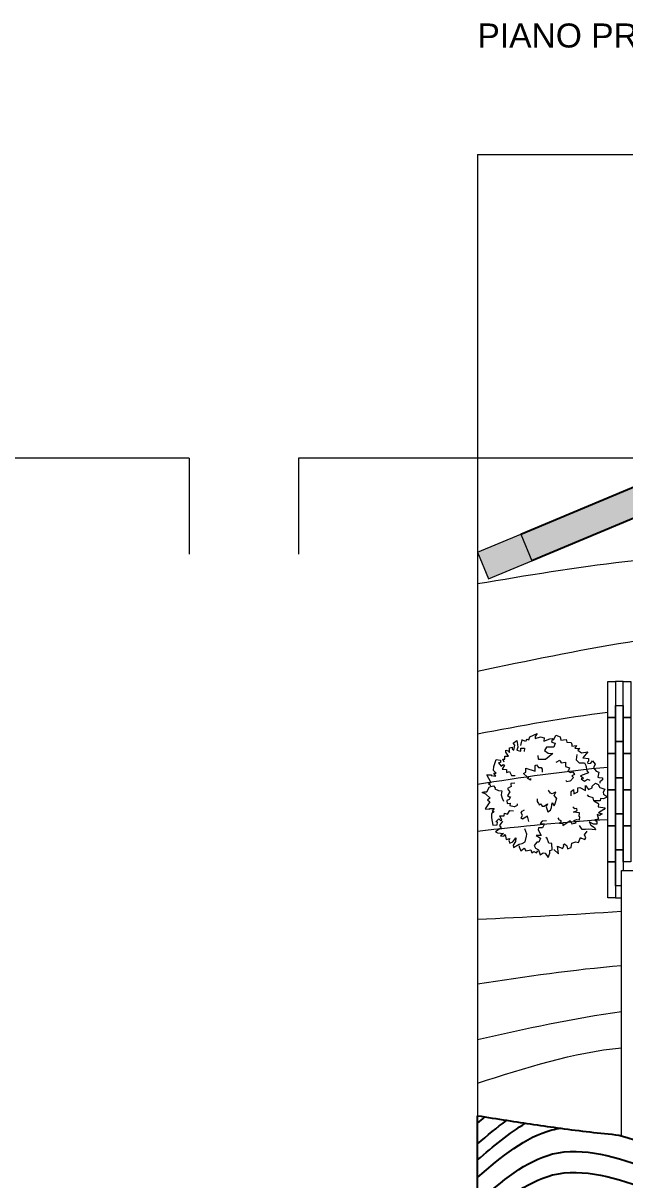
# Model space of a CAD drawing. Header units: millimetres. Extents: x 19901 to 42199, y 14545 to 21214.
# Drawn here: x 25412 to 26664, y 15806 to 18213 of the extents above; entities that cross this region are included whole.
import ezdxf

# ---------------------------------------------------------------- set-up
doc = ezdxf.new("R2010")
doc.units = ezdxf.units.MM
doc.layers.get('0').update_dxf_attribs({"lineweight": 18})
doc.layers.add('acqua', color=140, linetype='Continuous')
for name, color, linetype, lineweight in [('curve di livello', 6, 'Continuous', 18), ('MURO', 1, 'Continuous', 25), ('pavimentazione esterna', 51, 'Continuous', 13), ('SEZIONI_medie_small_section', 2, 'Continuous', 9), ('VEGETAZIONE', 94, 'Continuous', 5), ('VERDE_alberi', 104, 'Continuous', 5), ('vetro', 140, 'Continuous', 15), ('Wall', 7, 'Continuous', 20)]:
    doc.layers.add(name, color=color, linetype=linetype, lineweight=lineweight)
doc.styles.get("Standard").update_dxf_attribs({"font": 'Arial.ttf'})

# ---------------------------------------------------------------- blocks, each defined once
blk = doc.blocks.new('A$C396F796F')
at = {"layer": 'VERDE_alberi'}
for points in [[(-1.246, 3.854), (-1.35, 3.705), (-1.586, 3.82), (-1.668, 3.437)], [(-1.246, 3.854), (-1.122, 3.81), (-1.066, 4.005), (-0.576, 4.226), (-0.702, 4.018), (-0.702, 3.901), (-0.365, 4.005), (-0.127, 3.94), (-0.155, 3.732), (0.238, 3.875), (0.42, 3.901), (0.35, 3.667), (0.602, 3.602), (0.504, 3.341), (0.027, 3.341), (-0.099, 3.107), (0.14, 2.951), (0.448, 2.925), (-0.043, 2.535), (-0.463, 2.535), (-0.491, 2.561), (-0.519, 2.782)], [(0.476, 3.797), (0.63, 4.122), (0.925, 4.005), (0.953, 3.797), (1.318, 3.836), (1.346, 3.667), (1.626, 3.628), (1.682, 3.498), (1.682, 3.406), (1.991, 3.445), (1.864, 3.276), (2.201, 3.25), (2.075, 3.133), (2.31, 2.958)], [(-2.728, 2.349), (-2.813, 2.557), (-2.686, 2.557), (-2.686, 2.739), (-2.448, 2.739), (-2.63, 3.012), (-2.63, 3.129), (-2.476, 3.09), (-2.392, 2.986), (-2.392, 3.299), (-2.21, 3.338), (-2.21, 3.22), (-2.111, 3.129), (-2.027, 3.468), (-2.153, 3.585), (-1.901, 3.767), (-1.873, 3.507), (-1.845, 3.338), (-1.901, 3.129), (-1.635, 3.077), (-1.635, 3.273), (-1.396, 3.273), (-1.424, 3.051)], [(2.31, 2.958), (2.718, 3.036), (2.394, 2.642), (2.764, 2.602), (2.764, 2.422), (2.694, 2.352), (2.714, 2.262), (2.913, 2.292), (3.033, 2.442), (3.203, 2.232), (3.093, 1.983), (3.261, 1.772), (3.44, 1.703), (3.363, 1.373), (3.443, 1.363), (3.673, 1.334), (3.683, 1.204), (3.503, 1.074), (3.502, 0.985)], [(-3.608, 0.808), (-3.762, 0.939), (-3.608, 1.056), (-3.86, 1.524), (-3.552, 1.524), (-3.58, 1.485), (-3.285, 1.446), (-3.398, 1.641), (-3.257, 1.641), (-3.426, 1.81), (-3.398, 2.084), (-3.257, 2.539), (-2.977, 2.487), (-2.977, 2.331), (-3.103, 2.305), (-2.921, 2.097), (-2.795, 2.201), (-2.71, 2.162), (-2.865, 1.901), (-2.584, 1.875), (-2.584, 1.693), (-2.374, 1.745), (-2.248, 1.498), (-2.017, 1.489)], [(0.661, 2.348), (0.888, 2.491), (0.917, 2.432), (0.981, 2.304), (1.254, 2.354), (1.275, 2.248), (1.264, 2.082), (1.52, 1.978), (1.466, 1.805), (1.415, 1.78), (1.586, 1.69), (1.735, 1.736), (1.853, 1.562), (1.671, 1.457), (1.779, 1.365), (1.593, 1.141), (1.543, 1.116), (1.357, 1.081), (1.316, 1.163)], [(1.996, 2.85), (1.968, 2.499), (2.15, 2.317), (2.496, 2.316), (2.594, 2.134), (2.66, 1.8), (2.758, 1.657), (2.25, 1.465), (2.445, 1.315), (2.291, 1.263), (2.511, 1.118), (2.706, 1.241), (2.855, 1.185)], [(-1.019, 1.294), (-1.019, 1.19), (-1.23, 1.32), (-1.132, 1.372), (-1.23, 1.398), (-1.468, 1.619), (-1.314, 1.71), (-1.314, 1.957), (-0.711, 1.762), (-0.711, 2.139), (-0.627, 2.178), (-0.501, 2.009), (-0.318, 2.009), (-0.262, 1.892), (-0.262, 1.71)], [(-3.646, 0.014), (-3.916, 0.275), (-4.155, 0.379), (-4.043, 0.418), (-3.86, 0.418), (-3.678, 0.756), (-3.426, 0.808), (-3.313, 0.691), (-3.341, 0.613), (-3.103, 0.509), (-2.893, 0.483), (-2.921, 0.223), (-2.865, 0.015), (-2.767, -0.18)], [(-2.04, 0.991), (-2.307, 0.973), (-2.296, 0.909), (-2.273, 0.768), (-2.523, 0.647), (-2.478, 0.549), (-2.371, 0.422), (-2.517, 0.186), (-2.371, 0.079), (-2.316, 0.088), (-2.401, -0.084), (-2.548, -0.136), (-2.542, -0.345), (-2.332, -0.324), (-2.366, -0.461), (-2.084, -0.533), (-2.029, -0.524), (-1.857, -0.442), (-1.872, -0.353)], [(1.633, 0.153), (1.633, 0.439), (1.787, 0.582), (1.815, 0.296), (2.068, 0.426), (2.068, 0.686), (2.208, 0.712), (2.572, 0.517), (2.572, 0.842), (2.755, 0.569), (2.993, 0.686), (2.993, 0.803), (3.218, 0.985), (3.4, 0.907), (3.498, 0.712), (3.835, 0.608), (3.708, 0.4), (3.736, 0.27), (4.003, 0.088), (3.736, -0.029), (3.554, -0.016), (3.526, -0.173), (3.105, -0.16), (3.077, 0.023), (2.783, 0.127), (2.699, 0.218)], [(-3.646, 0.014), (-3.812, -0.101), (-3.669, -0.232), (-3.965, -0.675), (-3.658, -0.704), (-3.682, -0.662), (-3.385, -0.652), (-3.515, -0.835), (-3.376, -0.848), (-3.559, -1.001), (-3.558, -1.276), (-3.461, -1.742), (-3.177, -1.717), (-3.162, -1.562), (-3.285, -1.524), (-3.084, -1.334), (-2.968, -1.449), (-2.881, -1.419), (-3.01, -1.145), (-2.728, -1.146), (-2.711, -0.964), (-2.506, -1.036), (-2.357, -0.802), (-2.118, -0.815)], [(-0.584, -0.039), (-0.577, -0.199), (-0.496, -0.331), (-0.445, -0.414), (-0.367, -0.366), (-0.25, -0.508), (-0.132, -0.501), (0.101, -0.358), (-0.006, -0.556), (0.104, -0.883), (0.292, -0.767), (0.344, -0.604), (0.404, -0.303), (0.532, -0.488), (0.592, -0.336), (0.71, 0.017), (0.688, 0.004), (0.53, 0.186), (0.641, 0.403), (0.56, 0.386), (0.405, 0.29), (0.298, 0.34), (0.18, 0.481), (0.151, 0.529)], [(-1.131, -1.513), (-1.214, -1.152), (-1.538, -1.346), (-1.615, -1.294), (-1.535, -1.099), (-1.629, -0.942), (-1.557, -0.834), (-1.401, -0.74)], [(0.773, -1.265), (0.814, -1.331), (0.814, -1.37), (0.968, -1.435), (0.968, -1.539), (0.884, -1.617), (1.094, -1.643), (1.094, -1.76), (1.571, -1.448), (1.669, -1.656), (1.964, -1.604), (1.81, -1.435), (1.992, -1.37), (2.174, -1.396), (2.202, -1.201), (2.146, -1.188), (2.174, -0.94), (1.782, -0.901), (2.02, -0.797), (1.992, -0.654), (1.88, -0.693), (1.782, -0.628), (1.782, -0.55)], [(3.105, -0.16), (3.365, -0.315), (3.421, -0.354), (3.393, -0.549), (3.842, -0.627), (3.758, -0.731), (3.421, -0.939), (3.659, -1.004), (3.477, -1.109), (3.337, -1.057), (3.421, -1.356), (3.183, -1.408), (3.295, -1.499), (3.295, -1.681), (3.084, -1.681), (2.804, -1.538), (2.916, -1.746), (3.155, -1.889), (3.211, -2.045), (2.776, -2.006), (2.566, -2.032), (2.355, -2.032), (2.168, -1.772)], [(-2.842, -1.484), (-2.993, -1.703), (-3.028, -1.762), (-2.921, -1.928), (-3.296, -2.186), (-3.176, -2.246), (-2.783, -2.295), (-2.973, -2.453), (-2.764, -2.472), (-2.658, -2.366), (-2.61, -2.673), (-2.372, -2.621), (-2.436, -2.75), (-2.36, -2.916), (-2.168, -2.828), (-1.973, -2.581), (-1.988, -2.817), (-2.145, -3.047), (-2.131, -3.212), (-1.752, -2.995), (-1.55, -2.931), (-1.359, -2.844), (-1.285, -2.466), (-1.258, -2.325), (-1.379, -1.994)], [(0.031, -1.476), (-0.255, -1.481), (-0.395, -1.637), (-0.109, -1.661), (-0.235, -1.915), (-0.495, -1.92), (-0.518, -2.06), (-0.317, -2.421), (-0.642, -2.427), (-0.366, -2.605), (-0.479, -2.845), (-0.596, -2.847), (-0.775, -3.074), (-0.694, -3.255), (-0.497, -3.35), (-0.387, -3.685), (-0.181, -3.555), (-0.051, -3.581), (0.136, -3.844), (0.249, -3.576), (0.233, -3.394), (0.388, -3.363), (0.368, -2.943), (0.186, -2.918), (0.077, -2.625), (-0.016, -2.543)], [(0.498, -3.332), (0.801, -3.616), (0.737, -3.109), (1.071, -3.272), (1.166, -3.12), (1.144, -3.024), (1.209, -2.958), (1.362, -3.09), (1.384, -3.28), (1.64, -3.193), (1.68, -2.923), (1.934, -2.834), (2.122, -2.871), (2.232, -2.551), (2.305, -2.585), (2.516, -2.682), (2.593, -2.577), (2.51, -2.372), (2.684, -2.133)], [(-1.752, -3.092), (-1.752, -3.164), (-1.641, -3.414), (-1.425, -3.255), (-1.322, -3.426), (-0.992, -3.346), (-0.936, -3.54), (-0.788, -3.46), (-0.617, -3.551), (-0.541, -3.424)]]:
    blk.add_lwpolyline(points, dxfattribs=at)

msp = doc.modelspace()

# ---------------------------------------------------------------- hatches: boundary and pattern name
at = {"layer": 'Wall', "true_color": 0x636466}
h = msp.add_hatch(color=251, dxfattribs=at)
h.dxf.hatch_style = 1
h.paths.add_polyline_path([(26447.7, 17149.1), (26357.7, 17111.5), (26380.9, 17056.1), (26470.8, 17093.8)])
h.paths.add_polyline_path([(26850.5, 17252.8), (26840.1, 17277.6), (26754.4, 17277.6), (26447.7, 17149.1), (26470.8, 17093.8)])
h.paths.add_polyline_path([(26827.3, 17308.1), (26754.4, 17277.6), (26840.1, 17277.6)])
h.paths.add_polyline_path([(26909.7, 17277.6), (26840.1, 17277.6), (26850.5, 17252.8)])
h.paths.add_polyline_path([(27263.8, 17425.8), (27240.6, 17481.2), (26827.3, 17308.1), (26840.1, 17277.6), (26909.7, 17277.6)])
h.paths.add_polyline_path([(27662, 17592.6), (27662, 17592.6), (27638.8, 17647.9), (27240.6, 17481.2), (27263.8, 17425.8)])
h.paths.add_polyline_path([(28226.1, 17828.8), (28203, 17884.1), (27733.6, 17687.6), (27733.6, 17622.6)])
h.paths.add_polyline_path([(27733.6, 17687.6), (27638.8, 17647.9), (27662, 17592.6), (27733.6, 17622.6)])
h.paths.add_polyline_path([(28334.5, 17939.2), (28203, 17884.1), (28226.1, 17828.8), (28357.7, 17883.9)])
h.paths.add_polyline_path([(25309.8, 17939.2), (25178.3, 17884.2), (25201.4, 17828.8), (25333, 17883.9)])
h.paths.add_polyline_path([(25178.3, 17884.2), (25083.3, 17844.4), (25106.5, 17789.1), (25201.4, 17828.8)])
h.paths.add_polyline_path([(25083.3, 17844.4), (24708.9, 17687.6), (24708.9, 17622.6), (25106.5, 17789.1)])
h.paths.add_polyline_path([(24708.9, 17622.6), (24708.9, 17687.6), (24458.7, 17582.9), (24481.9, 17527.5)])
h.paths.add_polyline_path([(24458.7, 17582.9), (24274.2, 17505.6), (24297.3, 17450.2), (24481.9, 17527.5)])
h.paths.add_polyline_path([(23648.2, 17243.4), (23333, 17111.5), (23356.1, 17056.1), (23671.3, 17188.1)])
h.paths.add_polyline_path([(23825.8, 17252.8), (23815.4, 17277.6), (23729.6, 17277.6), (23648.2, 17243.4), (23671.3, 17188.1)])
h.paths.add_polyline_path([(23802.6, 17308.1), (23729.6, 17277.6), (23815.4, 17277.6)])
h.paths.add_polyline_path([(23956.5, 17307.5), (23933.3, 17362.9), (23802.6, 17308.1), (23815.4, 17277.6), (23885, 17277.6)])
h.paths.add_polyline_path([(23885, 17277.6), (23815.4, 17277.6), (23825.8, 17252.8)])
h.paths.add_polyline_path([(24092.7, 17429.6), (23933.3, 17362.9), (23956.5, 17307.5), (24115.9, 17374.2)])

# ---------------------------------------------------------------- linework, layer by layer
for p, q in [((26357.7, 17939.2), (28357.7, 17939.2)), ((26357.7, 17939.2), (26357.7, 17046.3)), ((26357.7, 17046.3), (26357.7, 16864.5)), ((26357.7, 16864.4), (26357.6, 16733.7)), ((26357.6, 16733.7), (26357.6, 16599.4)), ((26357.6, 16599.4), (26357.6, 16471.9)), ((26357.6, 16471.9), (26357.6, 16347.9)), ((26357.6, 16347.9), (26357.6, 16213.6)), ((26357.6, 16213.6), (26357.6, 16098.1)), ((26357.6, 16098.1), (26357.6, 16006.9)), ((26357.6, 16006.9), (26357.7, 15939.2))]:
    msp.add_line(p, q)
at = {"layer": 'acqua'}
msp.add_line((26358, 15617.2), (26357.7, 15939.2), dxfattribs=at)
for centre, radius, start, end in [((30301.4, 40706.2), 25079, 260.95259, 261.09313), ((27302.8, 21556), 5695.4, 261.0672, 262.2103), ((26937.9, 18891.5), 3006.1, 262.2182, 264.5471)]:
    msp.add_arc(centre, radius, start, end, dxfattribs=at)
for points in [[(26357.7, 15923.7), (26362.9, 15928.1), (26368, 15932.4), (26373.2, 15936.8)], [(26357.8, 15880.7), (26377.8, 15897.9), (26398, 15914.8), (26418.5, 15929.6)], [(26357.8, 15847.1), (26391.2, 15875.6), (26423.8, 15903.6), (26457.8, 15923.6)]]:
    msp.add_open_spline(points, degree=3, dxfattribs=at)
for points, knots in [([(26652.2, 15899), (26743.2, 15873.1), (26950.1, 15767.1), (27251, 16037.3), (27536.2, 15758.8), (27719.6, 15877.9), (27772.7, 15900.6)], [332.204834, 332.204834, 332.204834, 332.204834, 613.855116, 927.042642, 1318.144685, 1489.112968, 1489.112968, 1489.112968, 1489.112968]), ([(26357.8, 15810.8), (26407.7, 15853.5), (26463.3, 15900.6), (26524.7, 15912.3), (26530.9, 15913.1)], [2.341674, 2.341674, 2.341674, 2.341674, 185.90905, 206.411504, 206.411504, 206.411504, 206.411504]), ([(26357.9, 15759.3), (26408.4, 15802.6), (26575.1, 15945.3), (26907.2, 15677.1), (27252.7, 15987.4), (27566.6, 15680.9), (27860.2, 15946.2), (27990.6, 15788.5), (28072.1, 15756.2)], [0.234676, 0.234676, 0.234676, 0.234676, 185.90905, 613.855116, 927.042642, 1318.144685, 1576.900583, 1826.872542, 1826.872542, 1826.872542, 1826.872542]), ([(26357.9, 15715.7), (26408.4, 15758.9), (26575.2, 15901.5), (26907.2, 15633.4), (27252.7, 15943.6), (27566.6, 15637.2), (27861.2, 15903.4), (27992.3, 15742.7), (28075.4, 15711.2)], [0.314982, 0.314982, 0.314982, 0.314982, 185.90905, 613.855116, 927.042642, 1318.144685, 1576.900583, 1830.222935, 1830.222935, 1830.222935, 1830.222935])]:
    msp.add_open_spline(points, degree=3, knots=knots, dxfattribs=at)
at = {"layer": 'curve di livello'}
msp.add_open_spline([(26357.7, 17046.3), (26562.2, 17080.7), (26770.1, 17115.6), (26977.9, 17105.7), (26981.2, 17105.6)], degree=3, knots=[0, 0, 0, 0, 616.486041, 626.504857, 626.504857, 626.504857, 626.504857], dxfattribs=at)
for points in [[(26357.7, 16864.5), (26566.4, 16907.8), (26775.1, 16951.2), (26981.2, 16957.7)], [(26357.6, 16733.7), (26448.4, 16751), (26539.2, 16768.4), (26629.2, 16778.6)], [(26357.6, 16629.1), (26448.3, 16643), (26538.9, 16656.9), (26629.2, 16664.7)], [(26357.6, 16531.6), (26448.3, 16541.3), (26538.9, 16551), (26629.2, 16555.9)], [(26357.6, 16347.9), (26457.7, 16352.9), (26557.7, 16357.9), (26657.7, 16364.7)], [(26357.6, 16213.6), (26457.5, 16228.7), (26557.4, 16243.8), (26657.7, 16251.6)], [(26357.6, 16098.1), (26457.6, 16120.2), (26557.6, 16142.2), (26657.7, 16156.1)], [(26357.6, 16006.9), (26457.5, 16039), (26557.3, 16071.1), (26657.7, 16080.5)]]:
    msp.add_open_spline(points, degree=3, dxfattribs=at)
at = {"layer": 'MURO'}
for p, q in [((26447.7, 17149.1), (26827.3, 17308.1)), ((26850.5, 17252.8), (26470.8, 17093.8))]:
    msp.add_line(p, q, dxfattribs=at)
at = {"layer": 'pavimentazione esterna'}
for p, q in [((26661.2, 16842.6), (26645.2, 16842.6)), ((26645.2, 16392.6), (26657.7, 16392.6))]:
    msp.add_line(p, q, dxfattribs=at)
for points in [[(26629.2, 16842.6), (26645.2, 16842.6), (26645.2, 16767.6), (26629.2, 16767.6), (26629.2, 16842.6)], [(26661.2, 16842.6), (26677.2, 16842.6), (26677.2, 16767.6), (26661.2, 16767.6), (26661.2, 16842.6)], [(26645.2, 16792.6), (26661.2, 16792.6), (26661.2, 16717.6), (26645.2, 16717.6), (26645.2, 16792.6)], [(26629.2, 16767.6), (26645.2, 16767.6), (26645.2, 16692.6), (26629.2, 16692.6), (26629.2, 16767.6)], [(26661.2, 16767.6), (26677.2, 16767.6), (26677.2, 16692.6), (26661.2, 16692.6), (26661.2, 16767.6)], [(26645.2, 16717.6), (26661.2, 16717.6), (26661.2, 16642.6), (26645.2, 16642.6), (26645.2, 16717.6)], [(26629.2, 16692.6), (26645.2, 16692.6), (26645.2, 16617.6), (26629.2, 16617.6), (26629.2, 16692.6)], [(26661.2, 16692.6), (26677.2, 16692.6), (26677.2, 16617.6), (26661.2, 16617.6), (26661.2, 16692.6)], [(26645.2, 16642.6), (26661.2, 16642.6), (26661.2, 16567.6), (26645.2, 16567.6), (26645.2, 16642.6)], [(26629.2, 16617.6), (26645.2, 16617.6), (26645.2, 16542.6), (26629.2, 16542.6), (26629.2, 16617.6)], [(26661.2, 16617.6), (26677.2, 16617.6), (26677.2, 16542.6), (26661.2, 16542.6), (26661.2, 16617.6)], [(26645.2, 16567.6), (26661.2, 16567.6), (26661.2, 16492.6), (26645.2, 16492.6), (26645.2, 16567.6)], [(26629.2, 16542.6), (26645.2, 16542.6), (26645.2, 16467.6), (26629.2, 16467.6), (26629.2, 16542.6)], [(26661.2, 16542.6), (26677.2, 16542.6), (26677.2, 16467.6), (26661.2, 16467.6), (26661.2, 16542.6)], [(26645.2, 16492.6), (26661.2, 16492.6), (26661.2, 16449.2)], [(26657.7, 16417.6), (26645.2, 16417.6), (26645.2, 16492.6)], [(26629.2, 16467.6), (26645.2, 16467.6), (26645.2, 16392.6), (26629.2, 16392.6), (26629.2, 16467.6)]]:
    msp.add_lwpolyline(points, dxfattribs=at)
at = {"layer": 'SEZIONI_medie_small_section'}
for p, q in [((25757.7, 17307.5), (22889.1, 17307.5)), ((25757.7, 17307.5), (25757.7, 17107.5)), ((28853.9, 17307.5), (25985.3, 17307.5)), ((25985.3, 17307.5), (25985.3, 17107.5))]:
    msp.add_line(p, q, dxfattribs=at)
at = {"layer": 'vetro'}
for p, q in [((26357.7, 17111.5), (26447.7, 17149.1)), ((26357.7, 17111.5), (26380.9, 17056.1)), ((26380.9, 17056.1), (26470.8, 17093.8))]:
    msp.add_line(p, q, dxfattribs=at)
at = {"layer": 'Wall', "color": 1}
msp.add_line((26447.7, 17149.1), (26470.8, 17093.8), dxfattribs=at)
at = {"layer": 'Wall'}
for p, q in [((26657.7, 15898.3), (26657.7, 16449.2)), ((26657.7, 16449.2), (27197.7, 16449.2))]:
    msp.add_line(p, q, dxfattribs=at)

# ---------------------------------------------------------------- block references
at = {"layer": 'VEGETAZIONE', "xscale": 31.94508535826592, "yscale": 31.94508535826592, "zscale": 31.94508535826592}
msp.add_blockref('A$C396F796F', (26500.5, 16599.6), dxfattribs=at)

# ---------------------------------------------------------------- texts
at = {"insert": (26357.7, 18211.9), "char_height": 50, "attachment_point": 1}
msp.add_mtext_dynamic_manual_height_columns('PIANO PRIMO', width=1017.121, gutter_width=12.5, heights=[0], dxfattribs=at)

doc.saveas('drawing.dxf')
